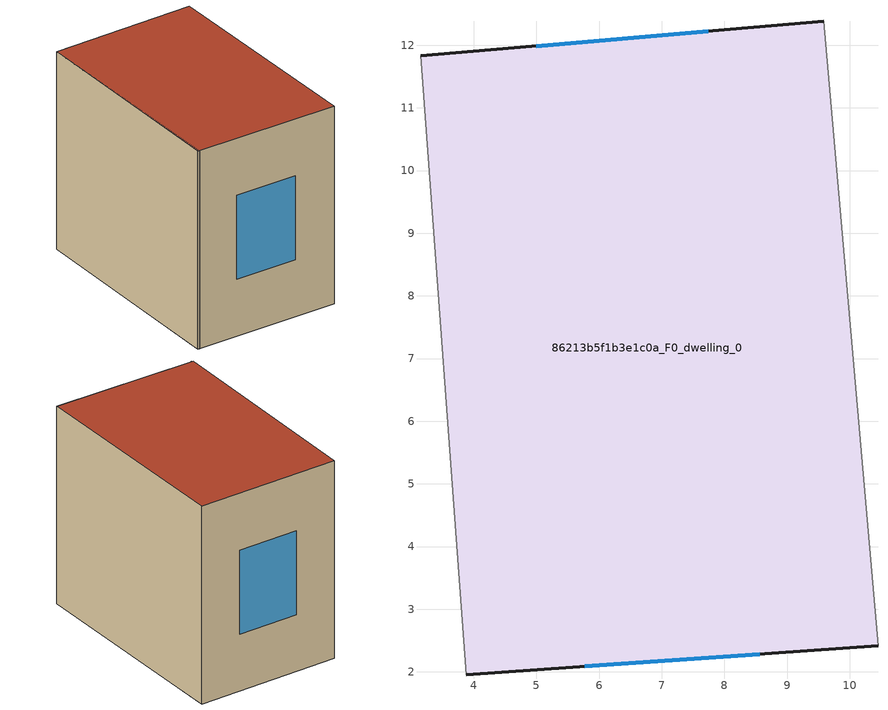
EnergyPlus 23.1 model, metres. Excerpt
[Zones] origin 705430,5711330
86213b5f1b3e1c0a_F0_dwelling_0
 floor ground (EU_floor_Construction): 9.59,12.38 10.45,2.41 3.88,1.96 3.15,11.83 z0
 wall outside (EU_wall_Construction): 9.59,12.38 3.15,11.83 / 3.88,1.96 10.45,2.41 z0:9
 wall adiabatic (EU_wall_Construction): 10.45,2.41 9.59,12.38 / 3.15,11.83 3.88,1.96 z0:9
 window (EU_Window_Construction): 7.74,12.22 5,11.99 / 5.77,2.09 8.57,2.28 z2.58:6.42
 roof outside (EU_roof_Construction): 10.45,2.41 9.59,12.38 3.15,11.83 3.88,1.96 z9
shading: 3.15,11.83 3.96,1.93 z0:9
[Building]
EU S2 Campaign: North Axis=0; Terrain=City; Solar Distribution=FullExterior
[Site:Location]
London: Latitude=51.5; Longitude=-0.5; Time Zone=0; Elevation=25
[SizingPeriod:WeatherFileDays]
AnnualSizingPeriod: Begin Month=1; Begin Day of Month=1; End Month=12; End Day of Month=31; Day of Week for Start Day=Monday; Use Weather File Daylight Saving Period=No; Use Weather File Rain and Snow Indicators=No
[MATERIAL]
EU_InternalMass_Material: Roughness=MediumRough; Thickness=0.1; Conductivity=1; Density=1800; Specific Heat=900; Thermal Absorptance=0.9; Solar Absorptance=0.7; Visible Absorptance=0.7
[MATERIAL:NOMASS] Roughness=MediumRough; Thermal Absorptance=0.9; Solar Absorptance=0.7; Visible Absorptance=0.7
Name | Thermal Resistance
EU_wall_NoMass | 3.33993
EU_roof_NoMass | 5.24846
EU_floor_NoMass | 4.08214
[WINDOWMATERIAL:SIMPLEGLAZINGSYSTEM]
EU_Window_SimpleGlazing: UFactor=1.72386; Solar Heat Gain Coefficient=0.72; Visible Transmittance=0.72
[CONSTRUCTION]
EU_wall_Construction: EU_wall_NoMass
EU_roof_Construction: EU_roof_NoMass
EU_floor_Construction: EU_floor_NoMass
EU_InternalMass_Construction: EU_InternalMass_Material
EU_Window_Construction: EU_Window_SimpleGlazing
[ZONE]
86213b5f1b3e1c0a_F0_dwelling_0: Type=1; Multiplier=1; Ceiling Height=autocalculate; Volume=584.125; Floor Area=autocalculate; Part of Total Floor Area=Yes
[INTERNALMASS]
86213b5f1b3e1c0a_F0_dwelling_0_EU_InternalMass: Construction=EU_InternalMass_Construction; Zone or ZoneList=86213b5f1b3e1c0a_F0_dwelling_0; Surface Area=64.9029
[OTHEREQUIPMENT]
EU_Step8_InternalGain_86213b5f1b3e1c0a_F0_dwelling_0_f000: Fuel Type=Electricity; Zone or ZoneList or Space or SpaceList=86213b5f1b3e1c0a_F0_dwelling_0; Schedule=EU_Step8_GainSchedule_86213b5f1b3e1c0a_F0_dwelling_0_f000; Design Level Calculation Method=Watts/Area; Power per Zone Floor Area=1; Fraction Latent=0; Fraction Radiant=0; Fraction Lost=0; Carbon Dioxide Generation Rate=0; EndUse Subcategory=EU_Step8_InternalGains
[ZONEVENTILATION:DESIGNFLOWRATE]
EU_ConstantAir_86213b5f1b3e1c0a_F0_dwelling_0: Zone or ZoneList or Space or SpaceList=86213b5f1b3e1c0a_F0_dwelling_0; Schedule=EU_AlwaysOn; Design Flow Rate Calculation Method=AirChanges/Hour; Air Changes per Hour=0.453648; Ventilation Type=Natural; Fan Pressure Rise=0; Fan Total Efficiency=1; Constant Term Coefficient=1; Temperature Term Coefficient=0; Velocity Term Coefficient=0; Velocity Squared Term Coefficient=0; Minimum Indoor Temperature=-100; Maximum Indoor Temperature=100; Delta Temperature=-100; Minimum Outdoor Temperature=-100; Maximum Outdoor Temperature=100; Maximum Wind Speed=40
[HVACTEMPLATE:THERMOSTAT]
EU_HeatOnly_86213b5f1b3e1c0a_F0_dwelling_0: Constant Heating Setpoint=20; Constant Cooling Setpoint=50
[HVACTEMPLATE:ZONE:IDEALLOADSAIRSYSTEM]
86213b5f1b3e1c0a_F0_dwelling_0: Template Thermostat=EU_HeatOnly_86213b5f1b3e1c0a_F0_dwelling_0; System Availability Schedule=EU_AlwaysOn; Maximum Heating Supply Air Temperature=50; Minimum Cooling Supply Air Temperature=13; Maximum Heating Supply Air Humidity Ratio=0.0156; Minimum Cooling Supply Air Humidity Ratio=0.0077; Heating Limit=NoLimit; Cooling Limit=NoLimit; Heating Availability Schedule=EU_AlwaysOn; Cooling Availability Schedule=EU_CoolingOff; Dehumidification Control Type=ConstantSensibleHeatRatio; Cooling Sensible Heat Ratio=0.7; Dehumidification Setpoint=60; Humidification Control Type=None; Humidification Setpoint=30; Outdoor Air Method=None; Outdoor Air Flow Rate per Person=0.00944; Outdoor Air Flow Rate per Zone Floor Area=0; Outdoor Air Flow Rate per Zone=0; Demand Controlled Ventilation Type=None; Outdoor Air Economizer Type=NoEconomizer; Heat Recovery Type=None; Sensible Heat Recovery Effectiveness=0.7; Latent Heat Recovery Effectiveness=0.65
[SIZING:ZONE]
86213b5f1b3e1c0a_F0_dwelling_0: Zone Cooling Design Supply Air Temperature Input Method=SupplyAirTemperature; Zone Cooling Design Supply Air Temperature=13; Zone Heating Design Supply Air Temperature Input Method=SupplyAirTemperature; Zone Heating Design Supply Air Temperature=50; Zone Cooling Design Supply Air Humidity Ratio=0.008; Zone Heating Design Supply Air Humidity Ratio=0.008; Cooling Design Air Flow Method=DesignDay; Cooling Design Air Flow Rate=0; Cooling Minimum Air Flow per Zone Floor Area=0.000762; Cooling Minimum Air Flow=0; Cooling Minimum Air Flow Fraction=0.2; Heating Design Air Flow Method=DesignDay; Heating Design Air Flow Rate=0; Heating Maximum Air Flow per Zone Floor Area=0.002032; Heating Maximum Air Flow=0.141576; Heating Maximum Air Flow Fraction=0.3; Account for Dedicated Outdoor Air System=No; Dedicated Outdoor Air System Control Strategy=NeutralSupplyAir; Dedicated Outdoor Air Low Setpoint Temperature for Design=autosize; Dedicated Outdoor Air High Setpoint Temperature for Design=autosize; Zone Load Sizing Method=Sensible Load Only No Latent Load; Zone Latent Cooling Design Supply Air Humidity Ratio Input Method=HumidityRatioDifference; Zone Cooling Design Supply Air Humidity Ratio Difference=0.005; Zone Latent Heating Design Supply Air Humidity Ratio Input Method=HumidityRatioDifference; Zone Humidification Design Supply Air Humidity Ratio Difference=0.005
[SCHEDULE:CONSTANT]
Name | Hourly Value
EU_AlwaysOn | 1
EU_CoolingOff | 0
[SCHEDULE:FILE]
EU_Step8_GainSchedule_86213b5f1b3e1c0a_F0_dwelling_0_f000: File=../../schedules/86213b5f1b3e1c0a/86213b5f1b3e1c0a_F0_dwelling_0_f000_gain.csv; Column Number=1; Rows to Skip at Top=0; Number of Hours of Data=8760; Column Separator=Comma; Interpolate to Timestep=No; Minutes per Item=60; Adjust Schedule for Daylight Savings=Yes
